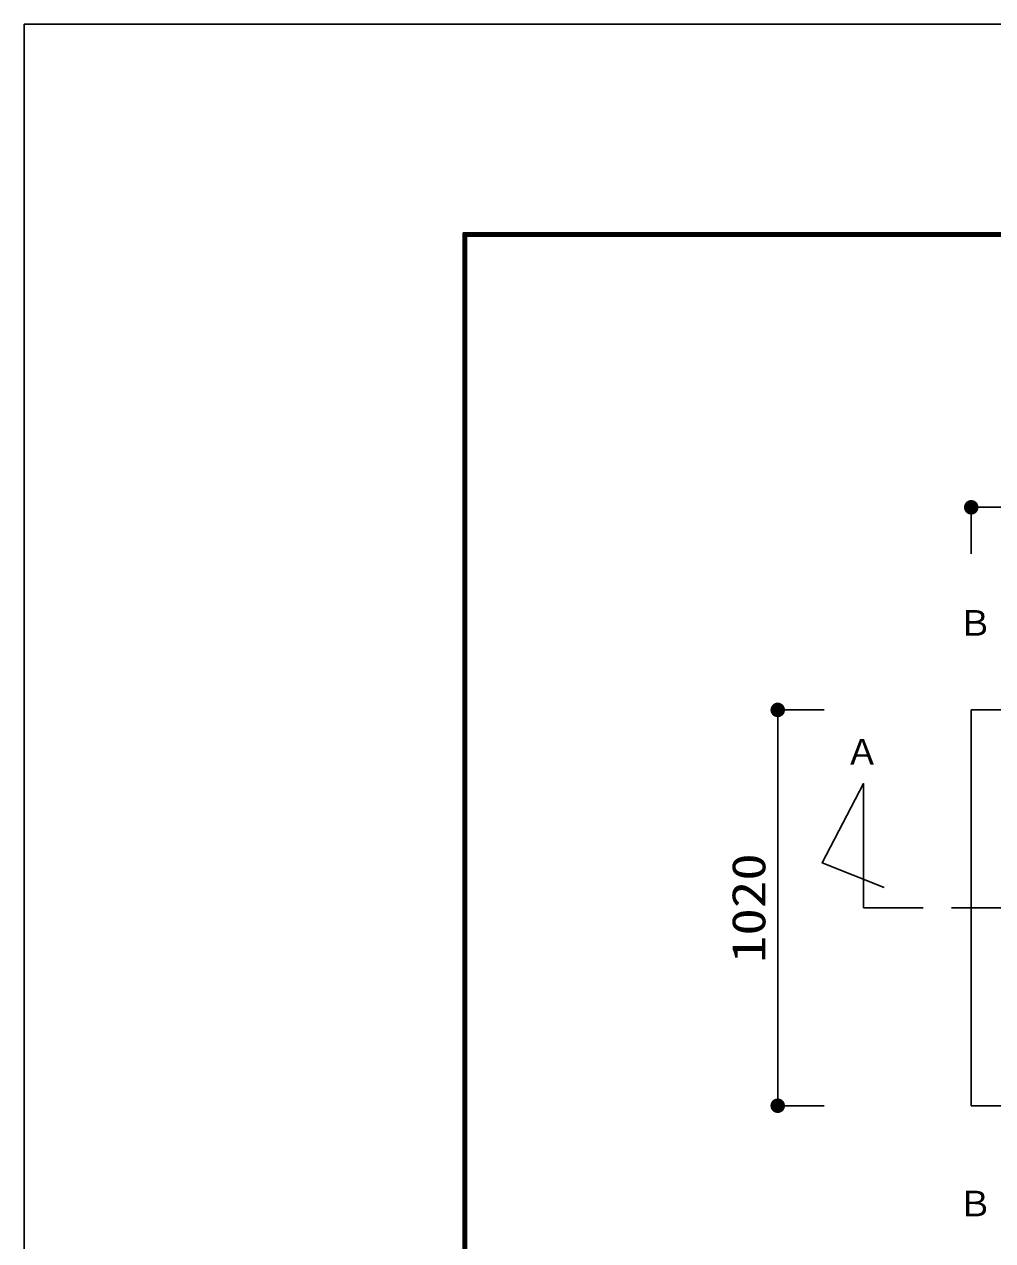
# Model space of a CAD drawing. Units: millimetres, scale not verified. Extents: x -8910 to 8910, y -6308 to 6308.
# Drawn here: x -8910 to -6413, y 3173 to 6308 of the extents above; entities that cross this region are included whole.
import ezdxf
from ezdxf.enums import TextEntityAlignment as Align

# ---------------------------------------------------------------- set-up
doc = ezdxf.new("R2010")
doc.units = ezdxf.units.MM
doc.header["$LTSCALE"] = 30
doc.linetypes.add('CHAIN1', pattern=[8, 5, -1, 1, -1])
for name, color, linetype, lineweight in [('0-1_空気管', 3, 'Continuous', 25), ('0-2_機器', 2, 'Continuous', 25), ('1-2_00クル-フ-6寸法', 132, 'Continuous', 25), ('1-5_図面枠', 7, 'Continuous', 25), ('1-6_Axis_waku', 7, 'Continuous', 25)]:
    doc.layers.add(name, color=color, linetype=linetype, lineweight=lineweight)
doc.styles.add('ＭＳ ゴシック', font='')
doc.styles.get('ＭＳ ゴシック').set_extended_font_data('MS Gothic')

msp = doc.modelspace()

# ---------------------------------------------------------------- linework, layer by layer
at = {"layer": '0-1_空気管'}
msp.add_line((-6591.87, 4030.71), (-6746.23, 4030.71), dxfattribs=at)
at = {"layer": '0-1_空気管', "linetype": 'CHAIN1'}
msp.add_line((-6519.14, 4030.71), (-2688.97, 4030.71), dxfattribs=at)
at = {"layer": '0-1_空気管'}
msp.add_lwpolyline([(-6746.23, 4030.71), (-6746.23, 4350.72), (-6852.56, 4147.06), (-6692.95, 4083.09)], dxfattribs=at)
at = {"layer": '0-2_機器'}
msp.add_line((-6468.11, 3520.71), (-2768.09, 3520.71), dxfattribs=at)
msp.add_lwpolyline([(-6468.11, 3520.71), (-6468.11, 4540.71), (-2768.09, 4540.71), (-2768.09, 3520.71)], dxfattribs=at)
at = {"layer": '1-2_00クル-フ-6寸法', "color": 4}
for p, q in [((-6468.11, 4942.84), (-6468.11, 5062.84)), ((-6468.11, 5062.84), (-2768.09, 5062.84)), ((-6847.12, 4540.71), (-6967.12, 4540.71)), ((-6967.12, 4540.71), (-6967.12, 3520.71)), ((-6847.12, 3520.71), (-6967.12, 3520.71))]:
    msp.add_line(p, q, dxfattribs=at)
at = {"layer": '1-2_00クル-フ-6寸法'}
for points in [[(-6468.11, 5062.84), (-6480.06, 5077.29), (-6478.16, 5078.67)], [(-6468.11, 5062.84), (-6478.16, 5078.67), (-6476.09, 5079.81)], [(-6468.11, 5062.84), (-6476.09, 5079.81), (-6473.9, 5080.68)], [(-6468.11, 5062.84), (-6473.9, 5080.68), (-6471.62, 5081.26)], [(-6468.11, 5062.84), (-6471.62, 5081.26), (-6469.29, 5081.56)], [(-6468.11, 5062.84), (-6469.29, 5081.56), (-6466.93, 5081.56)], [(-6468.11, 5062.84), (-6466.93, 5081.56), (-6464.6, 5081.26)], [(-6468.11, 5062.84), (-6464.6, 5081.26), (-6462.31, 5080.68)], [(-6468.11, 5062.84), (-6462.31, 5080.68), (-6460.13, 5079.81)], [(-6468.11, 5062.84), (-6460.13, 5079.81), (-6458.06, 5078.67)], [(-6468.11, 5062.84), (-6458.06, 5078.67), (-6456.16, 5077.29)], [(-6468.11, 5062.84), (-6486.86, 5062.84), (-6486.71, 5065.19)], [(-6468.11, 5062.84), (-6486.71, 5060.49), (-6486.86, 5062.84)], [(-6468.11, 5062.84), (-6486.71, 5065.19), (-6486.27, 5067.51)], [(-6468.11, 5062.84), (-6486.27, 5058.18), (-6486.71, 5060.49)], [(-6468.11, 5062.84), (-6486.27, 5067.51), (-6485.54, 5069.75)], [(-6468.11, 5062.84), (-6485.54, 5055.94), (-6486.27, 5058.18)], [(-6468.11, 5062.84), (-6485.54, 5069.75), (-6484.54, 5071.88)], [(-6468.11, 5062.84), (-6484.54, 5053.81), (-6485.54, 5055.94)], [(-6468.11, 5062.84), (-6484.54, 5071.88), (-6483.28, 5073.86)], [(-6468.11, 5062.84), (-6483.28, 5051.82), (-6484.54, 5053.81)], [(-6468.11, 5062.84), (-6483.28, 5073.86), (-6481.78, 5075.68)], [(-6468.11, 5062.84), (-6481.78, 5050.01), (-6483.28, 5051.82)], [(-6468.11, 5062.84), (-6481.78, 5075.68), (-6480.06, 5077.29)], [(-6468.11, 5062.84), (-6480.06, 5048.4), (-6481.78, 5050.01)], [(-6468.11, 5062.84), (-6478.16, 5047.01), (-6480.06, 5048.4)], [(-6468.11, 5062.84), (-6476.09, 5045.88), (-6478.16, 5047.01)], [(-6468.11, 5062.84), (-6473.9, 5045.01), (-6476.09, 5045.88)], [(-6468.11, 5062.84), (-6471.62, 5044.43), (-6473.9, 5045.01)], [(-6468.11, 5062.84), (-6469.29, 5044.13), (-6471.62, 5044.43)], [(-6468.11, 5062.84), (-6466.93, 5044.13), (-6469.29, 5044.13)], [(-6468.11, 5062.84), (-6456.16, 5077.29), (-6454.44, 5075.68)], [(-6468.11, 5062.84), (-6454.44, 5075.68), (-6452.94, 5073.86)], [(-6468.11, 5062.84), (-6452.94, 5073.86), (-6451.68, 5071.88)], [(-6468.11, 5062.84), (-6451.68, 5071.88), (-6450.68, 5069.75)], [(-6468.11, 5062.84), (-6450.68, 5069.75), (-6449.95, 5067.51)], [(-6468.11, 5062.84), (-6449.95, 5067.51), (-6449.51, 5065.19)], [(-6468.11, 5062.84), (-6449.51, 5065.19), (-6449.36, 5062.84)], [(-6468.11, 5062.84), (-6464.6, 5044.43), (-6466.93, 5044.13)], [(-6468.11, 5062.84), (-6462.31, 5045.01), (-6464.6, 5044.43)], [(-6468.11, 5062.84), (-6460.13, 5045.88), (-6462.31, 5045.01)], [(-6468.11, 5062.84), (-6458.06, 5047.01), (-6460.13, 5045.88)], [(-6468.11, 5062.84), (-6456.16, 5048.4), (-6458.06, 5047.01)], [(-6468.11, 5062.84), (-6454.44, 5050.01), (-6456.16, 5048.4)], [(-6468.11, 5062.84), (-6452.94, 5051.82), (-6454.44, 5050.01)], [(-6468.11, 5062.84), (-6451.68, 5053.81), (-6452.94, 5051.82)], [(-6468.11, 5062.84), (-6450.68, 5055.94), (-6451.68, 5053.81)], [(-6468.11, 5062.84), (-6449.95, 5058.18), (-6450.68, 5055.94)], [(-6468.11, 5062.84), (-6449.51, 5060.49), (-6449.95, 5058.18)], [(-6468.11, 5062.84), (-6449.36, 5062.84), (-6449.51, 5060.49)], [(-6967.12, 4540.71), (-6985.54, 4544.22), (-6984.95, 4546.5)], [(-6967.12, 4540.71), (-6984.95, 4546.5), (-6984.09, 4548.69)], [(-6967.12, 4540.71), (-6984.09, 4548.69), (-6982.95, 4550.76)], [(-6967.12, 4540.71), (-6982.95, 4550.76), (-6981.57, 4552.66)], [(-6967.12, 4540.71), (-6981.57, 4552.66), (-6979.96, 4554.38)], [(-6967.12, 4540.71), (-6979.96, 4554.38), (-6978.14, 4555.88)], [(-6967.12, 4540.71), (-6978.14, 4555.88), (-6976.15, 4557.14)], [(-6967.12, 4540.71), (-6976.15, 4557.14), (-6974.02, 4558.14)], [(-6967.12, 4540.71), (-6974.02, 4558.14), (-6971.78, 4558.87)], [(-6967.12, 4540.71), (-6971.78, 4558.87), (-6969.47, 4559.31)], [(-6967.12, 4540.71), (-6969.47, 4559.31), (-6967.12, 4559.46)], [(-6967.12, 4540.71), (-6967.12, 4559.46), (-6964.77, 4559.31)], [(-6967.12, 4540.71), (-6964.77, 4559.31), (-6962.46, 4558.87)], [(-6967.12, 4540.71), (-6962.46, 4558.87), (-6960.22, 4558.14)], [(-6967.12, 4540.71), (-6960.22, 4558.14), (-6958.09, 4557.14)], [(-6967.12, 4540.71), (-6958.09, 4557.14), (-6956.1, 4555.88)], [(-6967.12, 4540.71), (-6956.1, 4555.88), (-6954.29, 4554.38)], [(-6967.12, 4540.71), (-6954.29, 4554.38), (-6952.67, 4552.66)], [(-6967.12, 4540.71), (-6952.67, 4552.66), (-6951.29, 4550.76)], [(-6967.12, 4540.71), (-6951.29, 4550.76), (-6950.16, 4548.69)], [(-6967.12, 4540.71), (-6950.16, 4548.69), (-6949.29, 4546.5)], [(-6967.12, 4540.71), (-6949.29, 4546.5), (-6948.7, 4544.22)], [(-6967.12, 4540.71), (-6985.83, 4541.89), (-6985.54, 4544.22)], [(-6967.12, 4540.71), (-6985.83, 4539.53), (-6985.83, 4541.89)], [(-6967.12, 4540.71), (-6985.54, 4537.2), (-6985.83, 4539.53)], [(-6967.12, 4540.71), (-6984.95, 4534.91), (-6985.54, 4537.2)], [(-6967.12, 4540.71), (-6984.09, 4532.73), (-6984.95, 4534.91)], [(-6967.12, 4540.71), (-6982.95, 4530.66), (-6984.09, 4532.73)], [(-6967.12, 4540.71), (-6981.57, 4528.76), (-6982.95, 4530.66)], [(-6967.12, 4540.71), (-6979.96, 4527.04), (-6981.57, 4528.76)], [(-6967.12, 4540.71), (-6978.14, 4525.54), (-6979.96, 4527.04)], [(-6967.12, 4540.71), (-6976.15, 4524.28), (-6978.14, 4525.54)], [(-6967.12, 4540.71), (-6974.02, 4523.28), (-6976.15, 4524.28)], [(-6967.12, 4540.71), (-6971.78, 4522.55), (-6974.02, 4523.28)], [(-6967.12, 4540.71), (-6969.47, 4522.11), (-6971.78, 4522.55)], [(-6967.12, 4540.71), (-6967.12, 4521.96), (-6969.47, 4522.11)], [(-6967.12, 4540.71), (-6948.7, 4544.22), (-6948.41, 4541.89)], [(-6967.12, 4540.71), (-6948.41, 4541.89), (-6948.41, 4539.53)], [(-6967.12, 4540.71), (-6964.77, 4522.11), (-6967.12, 4521.96)], [(-6967.12, 4540.71), (-6962.46, 4522.55), (-6964.77, 4522.11)], [(-6967.12, 4540.71), (-6960.22, 4523.28), (-6962.46, 4522.55)], [(-6967.12, 4540.71), (-6958.09, 4524.28), (-6960.22, 4523.28)], [(-6967.12, 4540.71), (-6956.1, 4525.54), (-6958.09, 4524.28)], [(-6967.12, 4540.71), (-6954.29, 4527.04), (-6956.1, 4525.54)], [(-6967.12, 4540.71), (-6952.67, 4528.76), (-6954.29, 4527.04)], [(-6967.12, 4540.71), (-6951.29, 4530.66), (-6952.67, 4528.76)], [(-6967.12, 4540.71), (-6950.16, 4532.73), (-6951.29, 4530.66)], [(-6967.12, 4540.71), (-6949.29, 4534.91), (-6950.16, 4532.73)], [(-6967.12, 4540.71), (-6948.7, 4537.2), (-6949.29, 4534.91)], [(-6967.12, 4540.71), (-6948.41, 4539.53), (-6948.7, 4537.2)], [(-6967.12, 3520.71), (-6985.83, 3521.89), (-6985.54, 3524.22)], [(-6967.12, 3520.71), (-6985.83, 3519.53), (-6985.83, 3521.89)], [(-6967.12, 3520.71), (-6985.54, 3517.2), (-6985.83, 3519.53)], [(-6967.12, 3520.71), (-6985.54, 3524.22), (-6984.95, 3526.5)], [(-6967.12, 3520.71), (-6984.95, 3514.91), (-6985.54, 3517.2)], [(-6967.12, 3520.71), (-6984.95, 3526.5), (-6984.09, 3528.69)], [(-6967.12, 3520.71), (-6984.09, 3512.73), (-6984.95, 3514.91)], [(-6967.12, 3520.71), (-6984.09, 3528.69), (-6982.95, 3530.76)], [(-6967.12, 3520.71), (-6982.95, 3510.66), (-6984.09, 3512.73)], [(-6967.12, 3520.71), (-6982.95, 3530.76), (-6981.57, 3532.66)], [(-6967.12, 3520.71), (-6981.57, 3508.76), (-6982.95, 3510.66)], [(-6967.12, 3520.71), (-6981.57, 3532.66), (-6979.96, 3534.38)], [(-6967.12, 3520.71), (-6979.96, 3507.04), (-6981.57, 3508.76)], [(-6967.12, 3520.71), (-6979.96, 3534.38), (-6978.14, 3535.88)], [(-6967.12, 3520.71), (-6978.14, 3505.54), (-6979.96, 3507.04)], [(-6967.12, 3520.71), (-6978.14, 3535.88), (-6976.15, 3537.14)], [(-6967.12, 3520.71), (-6976.15, 3504.28), (-6978.14, 3505.54)], [(-6967.12, 3520.71), (-6976.15, 3537.14), (-6974.02, 3538.14)], [(-6967.12, 3520.71), (-6974.02, 3503.28), (-6976.15, 3504.28)], [(-6967.12, 3520.71), (-6974.02, 3538.14), (-6971.78, 3538.87)], [(-6967.12, 3520.71), (-6971.78, 3502.55), (-6974.02, 3503.28)], [(-6967.12, 3520.71), (-6971.78, 3538.87), (-6969.47, 3539.31)], [(-6967.12, 3520.71), (-6969.47, 3502.11), (-6971.78, 3502.55)], [(-6967.12, 3520.71), (-6969.47, 3539.31), (-6967.12, 3539.46)], [(-6967.12, 3520.71), (-6967.12, 3501.96), (-6969.47, 3502.11)], [(-6967.12, 3520.71), (-6967.12, 3539.46), (-6964.77, 3539.31)], [(-6967.12, 3520.71), (-6964.77, 3539.31), (-6962.46, 3538.87)], [(-6967.12, 3520.71), (-6962.46, 3538.87), (-6960.22, 3538.14)], [(-6967.12, 3520.71), (-6960.22, 3538.14), (-6958.09, 3537.14)], [(-6967.12, 3520.71), (-6958.09, 3537.14), (-6956.1, 3535.88)], [(-6967.12, 3520.71), (-6956.1, 3535.88), (-6954.29, 3534.38)], [(-6967.12, 3520.71), (-6954.29, 3534.38), (-6952.67, 3532.66)], [(-6967.12, 3520.71), (-6952.67, 3532.66), (-6951.29, 3530.76)], [(-6967.12, 3520.71), (-6951.29, 3530.76), (-6950.16, 3528.69)], [(-6967.12, 3520.71), (-6950.16, 3528.69), (-6949.29, 3526.5)], [(-6967.12, 3520.71), (-6949.29, 3526.5), (-6948.7, 3524.22)], [(-6967.12, 3520.71), (-6948.7, 3524.22), (-6948.41, 3521.89)], [(-6967.12, 3520.71), (-6948.41, 3521.89), (-6948.41, 3519.53)], [(-6967.12, 3520.71), (-6964.77, 3502.11), (-6967.12, 3501.96)], [(-6967.12, 3520.71), (-6962.46, 3502.55), (-6964.77, 3502.11)], [(-6967.12, 3520.71), (-6960.22, 3503.28), (-6962.46, 3502.55)], [(-6967.12, 3520.71), (-6958.09, 3504.28), (-6960.22, 3503.28)], [(-6967.12, 3520.71), (-6956.1, 3505.54), (-6958.09, 3504.28)], [(-6967.12, 3520.71), (-6954.29, 3507.04), (-6956.1, 3505.54)], [(-6967.12, 3520.71), (-6952.67, 3508.76), (-6954.29, 3507.04)], [(-6967.12, 3520.71), (-6951.29, 3510.66), (-6952.67, 3508.76)], [(-6967.12, 3520.71), (-6950.16, 3512.73), (-6951.29, 3510.66)], [(-6967.12, 3520.71), (-6949.29, 3514.91), (-6950.16, 3512.73)], [(-6967.12, 3520.71), (-6948.7, 3517.2), (-6949.29, 3514.91)], [(-6967.12, 3520.71), (-6948.41, 3519.53), (-6948.7, 3517.2)]]:
    msp.add_solid(points, dxfattribs=at)
at = {"layer": '1-5_図面枠'}
msp.add_lwpolyline([(-8910, -6307.5), (-8910, 6307.5), (8910, 6307.5), (8910, -6307.5)], close=True, dxfattribs=at)
at = {"layer": '1-6_Axis_waku'}
for p, q in [((-7778.4, 5769.9), (8408.4, 5769.9)), ((-7778.4, 5769.9), (-7778.4, -5814.9)), ((-7777.8, 5769.3), (8407.8, 5769.3)), ((-7777.8, 5769.3), (-7777.8, -5814.3)), ((-7777.2, 5768.7), (8407.2, 5768.7)), ((-7777.2, 5768.7), (-7777.2, -5813.7)), ((-7776.6, 5768.1), (8406.6, 5768.1)), ((-7776.6, 5768.1), (-7776.6, -5813.1)), ((-7776, 5767.5), (8406, 5767.5)), ((-7776, 5767.5), (-7776, -5812.5)), ((-7775.4, 5766.9), (8405.4, 5766.9)), ((-7775.4, 5766.9), (-7775.4, -5811.9)), ((-7774.8, 5766.3), (8404.8, 5766.3)), ((-7774.8, 5766.3), (-7774.8, -5811.3)), ((-7774.2, 5765.7), (8404.2, 5765.7)), ((-7774.2, 5765.7), (-7774.2, -5810.7)), ((-7773.6, 5765.1), (8403.6, 5765.1)), ((-7773.6, 5765.1), (-7773.6, -5810.1)), ((-7773, 5764.5), (8403, 5764.5)), ((-7773, 5764.5), (-7773, -5809.5)), ((-7772.4, 5763.9), (8402.4, 5763.9)), ((-7772.4, 5763.9), (-7772.4, -5808.9)), ((-7771.8, 5763.3), (8401.8, 5763.3)), ((-7771.8, 5763.3), (-7771.8, -5808.3)), ((-7771.2, 5762.7), (8401.2, 5762.7)), ((-7771.2, 5762.7), (-7771.2, -5807.7)), ((-7770.6, 5762.1), (8400.6, 5762.1)), ((-7770.6, 5762.1), (-7770.6, -5807.1)), ((-7770, 5761.5), (8400, 5761.5)), ((-7770, 5761.5), (-7770, -5806.5))]:
    msp.add_line(p, q, dxfattribs=at)

# ---------------------------------------------------------------- texts
at = {"layer": '0-1_空気管', "color": 4, "style": 'ＭＳ ゴシック'}
for s, p in [('Ｂ', (-6502.96, 4712.08)), ('Ａ', (-6794.17, 4380.1)), ('Ｂ', (-6502.96, 3215.81))]:
    msp.add_text(s, height=65.98, dxfattribs=at).set_placement(p, align=Align.BOTTOM_LEFT)
at = {"layer": '1-2_00クル-フ-6寸法', "color": 3, "style": 'ＭＳ ゴシック', "width": 1.2}
msp.add_text('1020', height=86.66, rotation=90, dxfattribs=at).set_placement((-6972.97, 3888.42), align=Align.BOTTOM_LEFT)

doc.saveas('drawing.dxf')
